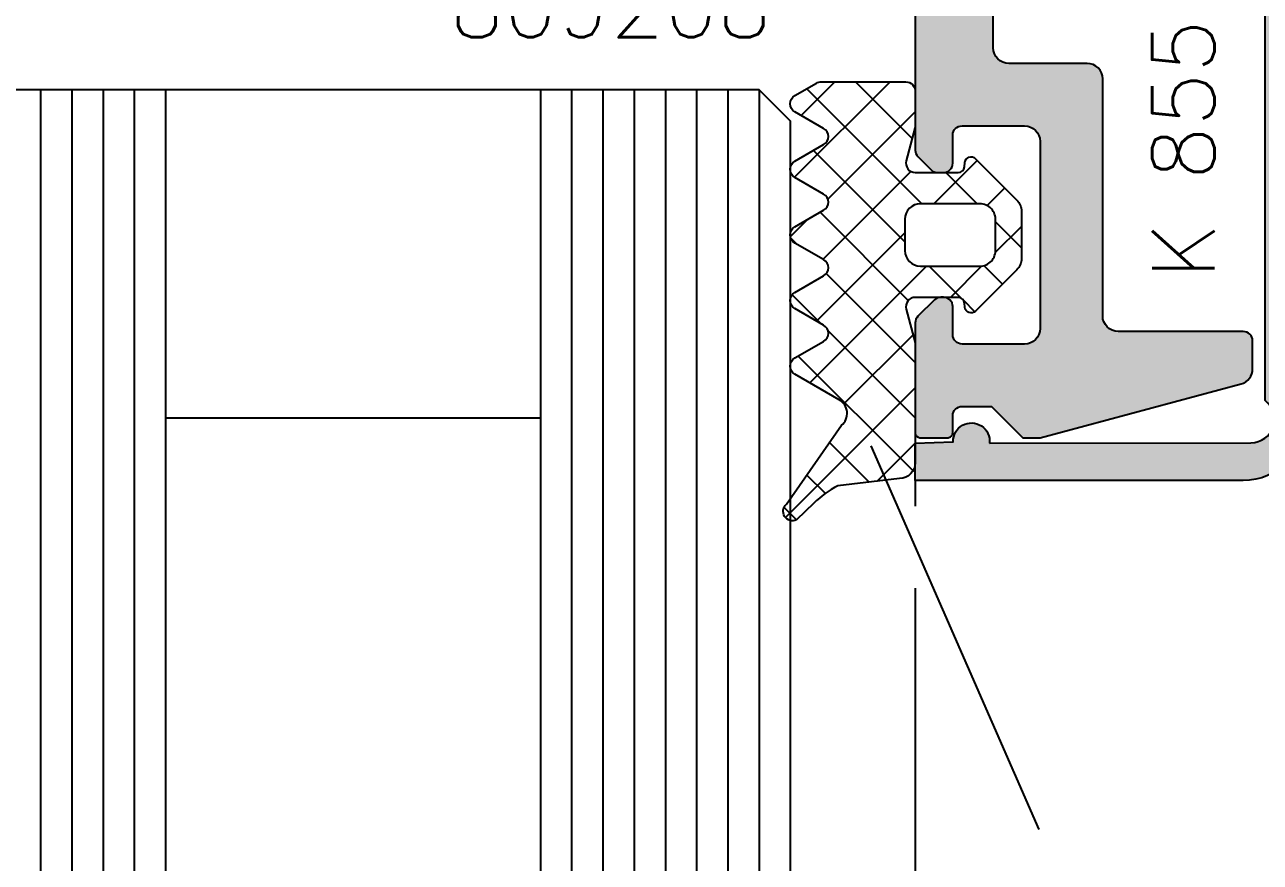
# Model space of a CAD drawing. Extents: x 0 to 4131, y -1600 to 527.
# Drawn here: x 1053.6 to 1093.15, y -574.95 to -548.12 of the extents above; entities that cross this region are included whole.
import ezdxf

# ---------------------------------------------------------------- set-up
doc = ezdxf.new("R2010")
doc.units = 0
doc.header["$LTSCALE"] = 7.5
doc.header["$MEASUREMENT"] = 0
doc.layers.get('0').update_dxf_attribs({"linetype": 'CONTINUOUS'})
doc.layers.get('DEFPOINTS').update_dxf_attribs({"linetype": 'CONTINUOUS'})
for name, color, linetype in [('FILL', 8, 'CONTINUOUS'), ('GOMMA', 3, 'CONTINUOUS'), ('GROSSA', 4, 'CONTINUOUS'), ('QUOTE', 254, 'CONTINUOUS'), ('TRATTEGGI', 140, 'CONTINUOUS'), ('VETRO', 6, 'CONTINUOUS')]:
    doc.layers.add(name, color=color, linetype=linetype)
doc.styles.get("Standard").update_dxf_attribs({"font": 'romans.shx'})
doc.dimstyles.new('SCALA_1-1$0', dxfattribs={"dimtxt": 2, "dimasz": 1, "dimexe": 1.5, "dimexo": 1.5, "dimgap": 1, "dimtad": 3, "dimdsep": 46, "dimtxsty": 'Standard', "dimblk1": 'PUNTO', "dimblk2": 'PUNTO', "dimsah": 1, "dimcen": 0.09, "dimclrt": 2, "dimadec": 0, "dimazin": 0, "dimtfac": 0.7, "dimtmove": 0, "dimatfit": 3, "dimldrblk": 'PUNTO', "dimfxl": 1, "dimtolj": 2, "dimarcsym": 0})

# ---------------------------------------------------------------- blocks, each defined once
blk = doc.blocks.new('k0855')
at = {"layer": 'GROSSA'}
blk.add_lwpolyline([(11.64999999999986, 0.8000000000004093, -0.4142135623730784), (11.14999999999986, 0.3000000000004093), (0.2999999999997272, 0.3000000000000682), (0, 0), (-0.3000000000001819, 0.3000000000000682), (-11.15000000000009, 0.2999999999997272, -0.4142135623731075), (-11.65000000000009, 0.7999999999997272), (-11.65000000000009, 3.300000000000637, 0.414213562373095), (-12.15000000000009, 3.800000000000637), (-19.75, 3.800000000000523, -0.414213562373095), (-20.25, 4.300000000000523), (-20.25, 8.300000000000523, 0.4142135623730795), (-20.55000000000018, 8.600000000000477), (-21.59774739507475, 8.600000000000477, 0.3394542588633896), (-21.88752514296152, 8.377645713531251), (-23.65000000000009, 1.800000000000523), (-23.65000000000009, 1.24487273393197), (-22.65000000000009, 0.2448727339319703), (-22.65000000000009, -0.6999999999995907, -0.4142135623731159), (-22.95000000000027, -0.9999999999995453), (-23.5, -0.9999999999995453, 0.414213562373109), (-23.65000000000009, -1.149999999999523), (-23.65000000000009, -2.049999999999272, 0.4142135623730534), (-23.5, -2.19999999999925), (-19.97426406871182, -2.199999999999363, 0.1989123673796788), (-19.76213203435577, -2.112132034355341), (-19.237867965644, -1.587867965643682, 0.1989123673796275), (-19.15000000000009, -1.37573593128775), (-19.15000000000009, -1.299999999999613, 0.4142135623731283), (-19.45000000000027, -0.9999999999995453), (-20.35000000000014, -0.9999999999995453, -0.414213562373095), (-20.65000000000009, -0.699999999999477), (-20.65000000000009, 1.300000000000637, -0.414213562373095), (-20.15000000000009, 1.800000000000637), (-14.15000000000009, 1.800000000000637, -0.414213562373095), (-13.65000000000009, 1.300000000000637), (-13.65000000000009, -0.699999999999477, -0.414213562373095), (-13.95000000000005, -0.9999999999995453), (-14.85000000000014, -0.9999999999995453, 0.414213562373095), (-15.15000000000009, -1.2999999999995), (-15.15000000000009, -1.475735931287431, 0.1989123673796724), (-15.06213203435618, -1.687867965643477), (-14.63786796564318, -2.112132034356478, 0.1989123673796574), (-14.42573593128691, -2.200000000000387), (14.42573593128782, -2.199999999999363, 0.1989123673796421), (14.63786796564386, -2.112132034355341), (15.06213203435573, -1.687867965643477, 0.1989123673796492), (15.14999999999964, -1.475735931287431), (15.14999999999964, -1.2999999999995, 0.4142135623731088), (14.84999999999991, -0.9999999999995453), (13.94999999999982, -0.9999999999995453, -0.414213562373095), (13.64999999999986, -0.699999999999477), (13.64999999999986, 1.300000000000637, -0.414213562373095), (14.14999999999986, 1.800000000000637), (20.13763493782221, 1.800000000000637, -0.414213562373095), (20.63763493782221, 1.300000000000637), (20.63763493782221, -0.699999999999477, -0.414213562373095), (20.33763493782226, -0.9999999999995453), (19.43763493782217, -0.9999999999995453, 0.4142135623731283), (19.13763493782221, -1.299999999999613), (19.13763493782221, -1.37573593128775, 0.198912367379612), (19.22550290346635, -1.587867965643682), (19.74976697217789, -2.112132034355341, 0.1989123673796789), (19.96189900653394, -2.199999999999363), (23.48763493782212, -2.19999999999925, 0.4142135623730674), (23.63763493782221, -2.049999999999272), (23.63763493782221, -1.149999999999523, 0.4142135623731507), (23.48763493782235, -0.9999999999995453), (22.93763493782217, -0.9999999999995453, -0.414213562373095), (22.63763493782221, -0.6999999999995907), (22.63763493782221, 0.2448727339319703), (23.63763493782221, 1.24487273393197), (23.63763493782221, 1.800000000000523), (21.91487984844571, 8.229409522551805, 0.3394542588633856), (21.43191693530116, 8.600000000000477), (20.53763493782208, 8.600000000000477, 0.4142135623730811), (20.23763493782235, 8.300000000000523), (20.23763493782212, 4.300000000000523, -0.414213562373095), (19.73763493782212, 3.800000000000523), (12.14999999999986, 3.800000000000637, 0.414213562373095), (11.64999999999986, 3.300000000000637)], format="xyb", close=True, dxfattribs=at)
blk = doc.blocks.new('PUNTO')
blk.add_line((-1, 0), (1, 0))
at = {"const_width": 0.35}
blk.add_lwpolyline([(-0.1750000000000114, 0, 1), (0.1750000000000114, 0, 1)], format="xyb", close=True, dxfattribs=at)
blk = doc.blocks.new('*D357')
at = {"layer": 'DEFPOINTS', "color": 0, "transparency": 16777216}
for p in [(1092.607104436652, -512.7019177936226), (1104.41451330986, -512.7019177936226), (1092.607661448347, -562.7185715878993)]:
    blk.add_point(p, dxfattribs=at)
at = {"layer": 'QUOTE', "color": 0, "lineweight": -2, "transparency": 16777216}
for p, q in [((1094.107104436652, -512.7019177936226), (1105.91451330986, -512.7019177936226)), ((1104.41451330986, -561.7185715878993), (1104.41451330986, -513.7019177936226)), ((1094.107661448347, -562.7185715878993), (1105.91451330986, -562.7185715878993))]:
    blk.add_line(p, q, dxfattribs=at)
for p, rotation in [((1104.41451330986, -512.7019177936226), 90), ((1104.41451330986, -562.7185715878993), 270)]:
    blk.add_blockref('PUNTO', p, dxfattribs=dict(at, rotation=rotation))
at = {"layer": 'QUOTE', "color": 2, "transparency": 16777216, "insert": (1102.41451330986, -537.7102446907612), "char_height": 2, "attachment_point": 5, "rotation": 90}
blk.add_mtext('\\A2;50', dxfattribs=at)

msp = doc.modelspace()

# ---------------------------------------------------------------- hatches: boundary and pattern name
at = {"layer": 'FILL'}
h = msp.add_hatch(color=253, dxfattribs=at)
edge = h.paths.add_edge_path()
edge.add_line((1084.487960911295, -561.5218401726137), (1092.856642731616, -561.5101523083774))
edge.add_arc((1092.856642731613, -560.760152308379), 0.74999999999838, 270.0000000002171, 413.1301023539071)
edge.add_line((1093.306642731615, -560.1601523083823), (1093.30664273162, -515.2601523083766))
edge.add_arc((1092.856642731616, -514.6601523083799), 0.7499999999997385, 306.8698976462433, 450)
edge.add_line((1092.856642731616, -513.9101523083802), (1084.487954692184, -513.9050365362219))
edge.add_arc((1083.908361883852, -513.9686621778067), 0.5830746485120355, -182.06933845399783, 6.264642903003221, ccw=False)
edge.add_line((1083.325667481421, -513.9476079831588), (1082.10953573517, -513.9036661254781))
edge.add_line((1082.10953573517, -513.9036661254781), (1082.10953573517, -512.704458695988))
edge.add_line((1082.10953573517, -512.704458695988), (1092.606181028303, -512.701917793622))
edge.add_arc((1092.606642731616, -514.7019177403295), 1.999999999999935, -7.958078640513122e-13, 90.01322682572749, ccw=False)
edge.add_line((1094.606642731616, -514.7019177403295), (1094.606642731616, -560.718571847345))
edge.add_arc((1092.606642731616, -560.718571847345), 2.000000000000057, -89.9708159141536, 1.1937117960769683e-12, ccw=False)
edge.add_line((1092.607661448346, -562.7185715878991), (1082.109543620253, -562.7241786655268))
edge.add_line((1082.109543620253, -562.7241786655268), (1082.109543620253, -561.5249711124263))
edge.add_line((1082.109543620253, -561.5249711124263), (1083.325642507136, -561.4801290739304))
edge.add_arc((1083.908321165411, -561.4586435688395), 0.583074648512006, -6.222231991426725, 182.1117493655718, ccw=False)
h = msp.add_hatch(color=253, dxfattribs=at)
edge = h.paths.add_edge_path()
edge.add_arc((1085.109535735171, -548.8602447938371), 0.5000000000000142, 180.0000000000016, 269.99999999999676, ccw=False)
edge.add_line((1084.60953573517, -548.8602447938371), (1084.60953573517, -538.0102447938369))
edge.add_line((1084.60953573517, -538.0102447938369), (1084.30953573517, -537.7102447938372))
edge.add_line((1084.30953573517, -537.7102447938372), (1084.60953573517, -537.410244793837))
edge.add_line((1084.60953573517, -537.410244793837), (1084.60953573517, -526.5602447938371))
edge.add_arc((1085.10953573517, -526.5602447938371), 0.5, 90, 180.0000000000016, ccw=False)
edge.add_line((1085.10953573517, -526.0602447938371), (1087.609535735171, -526.0602447938371))
edge.add_arc((1087.609535735171, -525.5602447938371), 0.5, 270, 360)
edge.add_line((1088.109535735171, -525.5602447938371), (1088.109535735171, -517.9602447938372))
edge.add_arc((1088.609535735171, -517.9602447938372), 0.5, 90, 180, ccw=False)
edge.add_line((1088.609535735171, -517.4602447938372), (1092.609535735171, -517.4602447938372))
edge.add_arc((1092.60953573517, -517.1602447938371), 0.3000000000000824, 270.0000000000217, 360.000000000019)
edge.add_line((1092.90953573517, -517.160244793837), (1092.90953573517, -516.1124973987625))
edge.add_arc((1092.609535735171, -516.1124973987625), 0.3000000000000114, 359.9999999999918, 434.9999999999952)
edge.add_line((1092.687181448701, -515.8227196508757), (1086.109535735171, -514.0602447938371))
edge.add_line((1086.109535735171, -514.0602447938371), (1085.554408469102, -514.0602447938371))
edge.add_line((1085.554408469102, -514.0602447938371), (1084.554408469102, -515.0602447938371))
edge.add_line((1084.554408469102, -515.0602447938371), (1083.60953573517, -515.0602447938371))
edge.add_arc((1083.609535735171, -514.760244793837), 0.300000000000054, 179.9999999999756, 269.9999999999783, ccw=False)
edge.add_line((1083.30953573517, -514.7602447938369), (1083.30953573517, -514.2102447938372))
edge.add_arc((1083.15953573517, -514.2102447938371), 0.1500000000000341, 359.9999999999783, 449.9999999999783)
edge.add_line((1083.15953573517, -514.0602447938371), (1082.259535735171, -514.0602447938371))
edge.add_arc((1082.259535735171, -514.2102447938372), 0.1500000000000483, 90.0000000000217, 180.0000000000163)
edge.add_line((1082.109535735171, -514.2102447938372), (1082.109535735171, -517.7359807251254))
edge.add_arc((1082.409535735171, -517.7359807251255), 0.3000000000000682, 179.9999999999864, 224.9999999999904)
edge.add_line((1082.197403700815, -517.9481127594814), (1082.721667769526, -518.4723768281932))
edge.add_arc((1082.933799803882, -518.2602447938372), 0.2999999999999441, 225.0000000000288, 270.0000000000217)
edge.add_line((1082.933799803882, -518.5602447938371), (1083.00953573517, -518.5602447938371))
edge.add_arc((1083.00953573517, -518.260244793837), 0.3000000000001108, 270.0000000000054, 360.0000000000136)
edge.add_line((1083.30953573517, -518.2602447938369), (1083.30953573517, -517.3602447938371))
edge.add_arc((1083.609535735171, -517.3602447938372), 0.3000000000000114, 89.99999999998909, 179.9999999999891, ccw=False)
edge.add_line((1083.609535735171, -517.0602447938371), (1085.609535735171, -517.0602447938371))
edge.add_arc((1085.609535735171, -517.5602447938371), 0.5, 0, 90, ccw=False)
edge.add_line((1086.109535735171, -517.5602447938371), (1086.109535735171, -523.5602447938371))
edge.add_arc((1085.609535735171, -523.5602447938371), 0.5, -90, 0, ccw=False)
edge.add_line((1085.609535735171, -524.0602447938371), (1083.609535735171, -524.0602447938371))
edge.add_arc((1083.609535735171, -523.760244793837), 0.3000000000000114, 180.0000000000109, 270.00000000001086, ccw=False)
edge.add_line((1083.30953573517, -523.7602447938372), (1083.30953573517, -522.8602447938371))
edge.add_arc((1083.00953573517, -522.8602447938371), 0.2999999999999545, 0, 90)
edge.add_line((1083.00953573517, -522.5602447938371), (1082.833799803882, -522.5602447938371))
edge.add_arc((1082.833799803882, -522.8602447938372), 0.3000000000000114, 89.999999999962, 134.9999999999654)
edge.add_line((1082.621667769527, -522.648112759481), (1082.197403700814, -523.072376828194))
edge.add_arc((1082.40953573517, -523.28450886255), 0.300000000000316, 135.0000000000614, 180.0000000000597)
edge.add_line((1082.10953573517, -523.2845088625503), (1082.109535735171, -552.135980725125))
edge.add_arc((1082.409535735171, -552.135980725125), 0.3000000000001251, 179.9999999999919, 224.9999999999866)
edge.add_line((1082.197403700815, -552.3481127594811), (1082.621667769527, -552.7723768281929))
edge.add_arc((1082.833799803882, -552.5602447938368), 0.3000000000000446, 225.0000000000403, 270.000000000038)
edge.add_line((1082.833799803883, -552.8602447938368), (1083.009535735171, -552.8602447938368))
edge.add_arc((1083.009535735171, -552.560244793837), 0.2999999999998408, 269.9999999999783, 359.9999999999783)
edge.add_line((1083.30953573517, -552.5602447938371), (1083.30953573517, -551.660244793837))
edge.add_arc((1083.609535735171, -551.6602447938371), 0.3000000000000114, 89.99999999998909, 179.9999999999891, ccw=False)
edge.add_line((1083.609535735171, -551.3602447938371), (1085.609535735171, -551.3602447938371))
edge.add_arc((1085.609535735171, -551.8602447938371), 0.5, 0, 90, ccw=False)
edge.add_line((1086.109535735171, -551.8602447938371), (1086.109535735171, -557.8478797316594))
edge.add_arc((1085.609535735171, -557.8478797316594), 0.5, -90, 0, ccw=False)
edge.add_line((1085.609535735171, -558.3478797316594), (1083.609535735171, -558.3478797316594))
edge.add_arc((1083.609535735171, -558.0478797316593), 0.3000000000000114, 180.0000000000109, 270.00000000001086, ccw=False)
edge.add_line((1083.30953573517, -558.0478797316595), (1083.30953573517, -557.1478797316594))
edge.add_arc((1083.00953573517, -557.1478797316594), 0.2999999999999829, 8.142219984547067e-12, 90.00000000001629)
edge.add_line((1083.00953573517, -556.8478797316594), (1082.933799803882, -556.8478797316594))
edge.add_arc((1082.933799803882, -557.1478797316595), 0.3000000000000682, 90.00000000003257, 135.000000000023)
edge.add_line((1082.721667769526, -556.9357476973036), (1082.197403700814, -557.4600117660151))
edge.add_arc((1082.409535735171, -557.672143800371), 0.3000000000000647, 135.0000000000096, 180.0000000000136)
edge.add_line((1082.109535735171, -557.6721438003711), (1082.109535735171, -561.1978797316593))
edge.add_arc((1082.259535735171, -561.1978797316594), 0.1500000000000341, 179.9999999999783, 269.9999999999783)
edge.add_line((1082.259535735171, -561.3478797316594), (1083.15953573517, -561.3478797316594))
edge.add_arc((1083.15953573517, -561.1978797316596), 0.1499999999999062, 269.9999999999674, 359.9999999999837)
edge.add_line((1083.30953573517, -561.1978797316596), (1083.30953573517, -560.6478797316594))
edge.add_arc((1083.60953573517, -560.6478797316594), 0.2999999999999545, 90, 180, ccw=False)
edge.add_line((1083.60953573517, -560.3478797316594), (1084.554408469102, -560.3478797316594))
edge.add_line((1084.554408469102, -560.3478797316594), (1085.554408469102, -561.3478797316594))
edge.add_line((1085.554408469102, -561.3478797316594), (1086.109535735171, -561.3478797316594))
edge.add_line((1086.109535735171, -561.3478797316594), (1092.538945257722, -559.6251246422829))
edge.add_arc((1092.40953573517, -559.1421617291385), 0.4999999999999677, 285.0000000000056, 360.0000000000065)
edge.add_line((1092.90953573517, -559.1421617291384), (1092.90953573517, -558.2478797316593))
edge.add_arc((1092.609535735171, -558.2478797316594), 0.2999999999998408, 2.442665995365277e-11, 90.0000000000217)
edge.add_line((1092.609535735171, -557.9478797316596), (1088.609535735171, -557.9478797316593))
edge.add_arc((1088.609535735171, -557.4478797316593), 0.5, 180, 270, ccw=False)
edge.add_line((1088.109535735171, -557.4478797316593), (1088.109535735171, -549.8602447938371))
edge.add_arc((1087.609535735171, -549.8602447938371), 0.5, 0, 90)
edge.add_line((1087.609535735171, -549.3602447938371), (1085.10953573517, -549.3602447938371))
h = msp.add_hatch(dxfattribs=at)
h.set_pattern_fill('ANSI37', color=137, scale=10, angle=90, style=0)
h.set_pattern_definition([(135, (918.1126728642962, -638.8977776083452), (-0.8838834764831844, -0.8838834764831843), []), (225, (918.1126728642962, -638.8977776083452), (0.8838834764831843, -0.8838834764831844), [])])
edge = h.paths.add_edge_path()
edge.add_line((1082.109535735171, -550.2540622627488), (1082.109535735171, -551.3054555219254))
edge.add_arc((1081.30961343594, -551.3056275127909), 0.7999223177213856, -9.169612597017021, 0.012319134705705892, ccw=False)
edge.add_line((1082.099313483058, -551.433101235456), (1081.819757987284, -552.476416549218))
edge.add_arc((1082.109535735171, -552.5540622627487), 0.299999999999982, 165.0000000000103, 270)
edge.add_line((1082.109535735171, -552.8540622627487), (1083.487123581465, -552.854062262748))
edge.add_arc((1083.487123581465, -552.654062262748), 0.2000000000000455, 270.0000000000163, 354.9999999999884)
edge.add_line((1083.686362521084, -552.6714934112975), (1083.698161443217, -552.5366311141985))
edge.add_arc((1083.897400382835, -552.5540622627481), 0.1999999999999959, 45.0000000000029, 174.9999999999829, ccw=False)
edge.add_line((1084.038821739072, -552.4126409065108), (1085.363089125764, -553.7369082932028))
edge.add_arc((1085.009535735171, -554.090461683796), 0.4999999999999136, 1.5916157281026244e-12, 45.000000000003524, ccw=False)
edge.add_line((1085.509535735171, -554.090461683796), (1085.509535735171, -555.6176628417014))
edge.add_arc((1085.009535735171, -555.6176628417014), 0.5000000000000853, -44.999999999995396, 3.183231456205249e-12, ccw=False)
edge.add_line((1085.363089125764, -555.9712162322948), (1084.038821739072, -557.2954836189866))
edge.add_arc((1083.897400382835, -557.1540622627493), 0.1999999999999795, 185.0000000000171, 314.9999999999971, ccw=False)
edge.add_line((1083.698161443217, -557.1714934112989), (1083.686362521084, -557.0366311141998))
edge.add_arc((1083.487123581465, -557.0540622627494), 0.2000000000000513, 5.000000000011585, 89.99999999998371)
edge.add_line((1083.487123581465, -556.8540622627494), (1082.109535735171, -556.8540622627487))
edge.add_arc((1082.109535735171, -557.1540622627488), 0.3000000000000824, 90.00000000001086, 195.0000000000105)
edge.add_line((1081.819757987284, -557.2317079762796), (1082.109535735171, -558.3131732542955))
edge.add_line((1082.109535735171, -558.3131732542955), (1082.109535735171, -562.1540622627488))
edge.add_arc((1081.609535735171, -562.1540622627488), 0.5, -90, 0, ccw=False)
edge.add_line((1081.609535735171, -562.6540622627488), (1079.628939174298, -562.8903640641308))
edge.add_arc((1081.071323797631, -565.6786970248475), 3.139311087076979, 117.3522010218902, 134.6152534579442)
edge.add_line((1078.866451930897, -563.4440126729249), (1078.308697772594, -563.9795072967225))
edge.add_arc((1078.181912294072, -563.7076149606115), 0.3000000000000118, 129.9999999999959, 294.99999999999864, ccw=False)
edge.add_line((1077.989076011166, -563.4778016276758), (1079.748579672265, -560.9517593715472))
edge.add_arc((1079.428921633717, -560.5672873460478), 0.5000000000000204, 309.7408399769757, 420.0000001216918)
edge.add_line((1079.678921632798, -560.1342746436246), (1078.259535732812, -559.3147918162036))
edge.add_arc((1078.409535731737, -559.0549841944473), 0.2999999999999488, 120.00000012817239, 240.00000023720742, ccw=False)
edge.add_line((1078.259535731155, -558.7951765736476), (1079.178588294576, -558.2645613304998))
edge.add_arc((1079.028588294145, -558.0047537096129), 0.2999999999999985, 300.0000000949411, 420.0000002372068)
edge.add_line((1079.17858829307, -557.7449460878566), (1078.259535734072, -557.2143308544967))
edge.add_arc((1078.409535732627, -556.9545232325274), 0.3000000000000272, 120.00000009493701, 240.0000003185168, ccw=False)
edge.add_line((1078.259535732197, -556.6947156116406), (1079.178588294054, -556.1641003634574))
edge.add_arc((1079.028588294054, -555.904292742322), 0.3000000000000078, 300.0000000000003, 419.9999999999997)
edge.add_line((1079.178588294054, -555.6444851211867), (1078.25953573368, -555.1138698847367))
edge.add_arc((1078.409535732627, -554.8540622629932), 0.3000000000000053, 120.0000000949336, 240.0000002322871, ccw=False)
edge.add_line((1078.259535732197, -554.5942546421064), (1079.178588294054, -554.0636393943746))
edge.add_arc((1079.028588294054, -553.8038317732394), 0.2999999999999443, 300.0000000000011, 419.9999999999989)
edge.add_line((1079.178588294054, -553.544024152104), (1078.25953573368, -553.013408915654))
edge.add_arc((1078.409535732627, -552.7536012939106), 0.3000000000000034, 120.00000009493971, 240.0000002322932, ccw=False)
edge.add_line((1078.259535732197, -552.4937936730238), (1079.178588294054, -551.963178425292))
edge.add_arc((1079.028588294054, -551.7033708041566), 0.3000000000000078, 300.0000000000003, 419.9999999999997)
edge.add_line((1079.178588294054, -551.4435631830213), (1078.25953573368, -550.9129479420261))
edge.add_arc((1078.409535732627, -550.6531403202827), 0.2999999999999399, 120.00000009494039, 240.0000002322924, ccw=False)
edge.add_line((1078.259535732196, -550.393332699396), (1078.950759206291, -549.9942546418619))
edge.add_arc((1079.100759206722, -550.2540622627487), 0.3000000000000146, 90.00000000001091, 120.00000009495179, ccw=False)
edge.add_line((1079.100759206722, -549.9540622627486), (1081.809535735171, -549.9540622627488))
edge.add_arc((1081.809535735171, -550.2540622627488), 0.2999999999999261, -5.5138116294983774e-12, 90.0000000000054, ccw=False)
edge = h.paths.add_edge_path(flags=16)
edge.add_line((1084.178059068495, -553.8540622627487), (1082.276455356659, -553.8540622627492))
edge.add_arc((1082.276455356659, -554.3540622627492), 0.5, 90.00000000001303, 180)
edge.add_line((1081.776455356659, -554.3540622627492), (1081.776455356659, -555.3540622627487))
edge.add_arc((1082.276455356659, -555.3540622627487), 0.5, 180, 270)
edge.add_line((1082.276455356659, -555.8540622627487), (1084.178059068496, -555.8540622627487))
edge.add_arc((1084.178059068495, -555.3540622627487), 0.4999999999999858, 270.0000000000065, 365.1916673416039)
edge.add_line((1084.676007852991, -555.3088183900203), (1084.676007852991, -554.3993061354771))
edge.add_arc((1084.178059068496, -554.3540622627487), 0.5000000000000019, 354.8083326583981, 450.0000000000163)

# ---------------------------------------------------------------- linework, layer by layer
at = {"layer": 'GOMMA'}
for points in [[(1082.109535735171, -550.2540622627488), (1082.109535735171, -551.3054555219254, -0.04008518434644911), (1082.099313483058, -551.433101235456), (1081.819757987284, -552.476416549218, 0.4931454260312356), (1082.109535735171, -552.8540622627487), (1083.487123581465, -552.854062262748, 0.3888787318528493), (1083.686362521084, -552.6714934112975), (1083.698161443217, -552.5366311141985, -0.6370702608073786), (1084.038821739072, -552.4126409065108), (1085.363089125764, -553.7369082932028, -0.1989123673796624), (1085.509535735171, -554.090461683796), (1085.509535735171, -555.6176628417014, -0.1989123673796531), (1085.363089125764, -555.9712162322948), (1084.038821739072, -557.2954836189866, -0.637070260807382), (1083.698161443217, -557.1714934112989), (1083.686362521084, -557.0366311141998, 0.3888787318528493), (1083.487123581465, -556.8540622627494), (1082.109535735171, -556.8540622627487, 0.4931454260312984), (1081.819757987284, -557.2317079762796), (1082.109535735171, -558.3131732542955), (1082.109535735171, -562.1540622627488, -0.414213562373095), (1081.609535735171, -562.6540622627488), (1079.628939174299, -562.8903640641308, 0.07546705698885331), (1078.866451930897, -563.4440126729249), (1078.308697772594, -563.9795072967225, -0.8769764629927514), (1077.989076011166, -563.4778016276758), (1079.748579672266, -560.9517593715472, 0.5220051325606435), (1079.678921632798, -560.1342746436246), (1078.259535732812, -559.3147918162036, -0.5773502698239583), (1078.259535731155, -558.7951765736476), (1079.178588294576, -558.2645613304998, 0.5773502700173055), (1079.17858829307, -557.7449460878566), (1078.259535734072, -557.2143308544967, -0.5773502704903818), (1078.259535732197, -556.6947156116406), (1079.178588294054, -556.1641003634574, 0.5773502691896144), (1079.178588294054, -555.6444851211867), (1078.25953573368, -555.1138698847367, -0.5773502699886969), (1078.259535732197, -554.5942546421064), (1079.178588294054, -554.0636393943746, 0.5773502691896144), (1079.178588294054, -553.544024152104), (1078.25953573368, -553.013408915654, -0.5773502699886969), (1078.259535732197, -552.4937936730238), (1079.178588294054, -551.963178425292, 0.5773502691896142), (1079.178588294054, -551.4435631830213), (1078.25953573368, -550.9129479420261, -0.5773502699886992), (1078.259535732196, -550.393332699396), (1078.950759206291, -549.9942546418619, -0.1316524980088336), (1079.100759206722, -549.9540622627486), (1081.809535735171, -549.9540622627488, -0.4142135623731505)], [(1084.178059068495, -553.8540622627487), (1082.276455356659, -553.8540622627492, 0.4142135623730284), (1081.776455356659, -554.3540622627492), (1081.776455356659, -555.3540622627487, 0.414213562373095), (1082.276455356659, -555.8540622627487), (1084.178059068495, -555.8540622627487, 0.4410091218320472), (1084.676007852991, -555.3088183900203), (1084.676007852991, -554.3993061354771, 0.4410091218321642)]]:
    msp.add_lwpolyline(points, format="xyb", close=True, dxfattribs=at)
at = {"layer": 'GROSSA'}
msp.add_lwpolyline([(1084.487960911295, -561.5218401726137), (1092.856642731616, -561.5101523083774, 0.7207592200530415), (1093.306642731615, -560.1601523083823), (1093.30664273162, -515.2601523083766, 0.7207592200534798), (1092.856642731616, -513.9101523083802), (1084.487954692184, -513.9050365362219, -1.075506706590505), (1083.325667481421, -513.9476079831588), (1082.10953573517, -513.9036661254781), (1082.10953573517, -512.704458695988), (1092.606181028303, -512.701917793622, -0.4142811788749139), (1094.606642731616, -514.7019177403295), (1094.606642731616, -560.718571847345, -0.4140643826233402), (1092.607661448346, -562.7185715878991), (1082.109543620253, -562.7241786655268), (1082.109543620253, -561.5249711124263), (1083.325642507136, -561.4801290739304, -1.07550670659048)], format="xyb", close=True, dxfattribs=at)
at = {"layer": 'QUOTE'}
for p, q in [((1080.688579496568, -561.6065121288614), (1086.067310373273, -573.8977042562367)), ((1082.109543620253, -562.7241786655268), (1082.109543620253, -563.541960752773)), ((1082.109543620253, -566.1652880537059), (1082.109543620253, -602.1936879553214))]:
    msp.add_line(p, q, dxfattribs=at)
at = {"layer": 'TRATTEGGI'}
for p, q in [((1054.111756692521, -550.2102447938375), (1054.111756692521, -602.1931633996242)), ((1055.111756692521, -550.2102447938375), (1055.111756692521, -602.1931633996242)), ((1056.111756692521, -550.2102447938375), (1056.111756692521, -602.1931633996242)), ((1057.111756692521, -550.2102447938375), (1057.111756692521, -602.1931633996242)), ((1071.111756692521, -550.2102447938378), (1071.111756692521, -602.1931633996242)), ((1072.111756692521, -550.2102447938378), (1072.111756692521, -602.1931633996242)), ((1073.111756692521, -550.2102447938378), (1073.111756692521, -602.1931633996242)), ((1074.111756692521, -550.2102447938378), (1074.111756692521, -602.1931633996242)), ((1075.111756692521, -550.2102447938378), (1075.111756692521, -602.1931633996242)), ((1076.111756692521, -550.2102447938378), (1076.111756692521, -602.1931633996242)), ((1077.111756692521, -550.2102447938378), (1077.111756692521, -602.1931633996242))]:
    msp.add_line(p, q, dxfattribs=at)
at = {"layer": 'VETRO'}
for p, q in [((1058.111756692521, -550.2102447938375), (1058.111756692521, -602.1931633996242)), ((1070.111756692521, -550.2102447938378), (1070.111756692521, -602.1931633996242)), ((1058.111756692521, -560.7102447938375), (1070.111756692521, -560.7102447938378))]:
    msp.add_line(p, q, dxfattribs=at)
msp.add_lwpolyline([(1078.111756692521, -602.1931633996242), (1078.111756692521, -551.2102447938377), (1077.111756692521, -550.2102447938377), (1053.111756692521, -550.2102447938375), (1052.111756692521, -551.2102447938375), (1052.111756692521, -602.1931633996242)], dxfattribs=at)

# ---------------------------------------------------------------- block references
at = {"layer": 'QUOTE', "rotation": 270}
msp.add_blockref('k0855', (1084.30953573517, -537.7102447938372), dxfattribs=at)

# ---------------------------------------------------------------- texts
at = {"layer": 'QUOTE', "color": 2}
msp.add_text('809208', height=2, dxfattribs=at).set_placement((1067.21823376347, -548.5232278701079))
msp.add_text('K 855', height=2, rotation=90, dxfattribs=at).set_placement((1091.692473587166, -556.2664421995621))

# ---------------------------------------------------------------- dimensions: what is measured, and where the dimension line sits
at = {"layer": 'QUOTE'}
dim = msp.add_linear_dim(base=(1104.41451330986, -512.7019177936226), p1=(1092.607661448346, -562.7185715878991), p2=(1092.607104436652, -512.7019177936223), angle=90, dimstyle='SCALA_1-1$0', override={"dimdec": 0}, dxfattribs=at)
dim.commit()
dim.dimension.update_dxf_attribs({"geometry": '*D357', "text_midpoint": (1102.41451330986, -537.7102446907612)})

doc.saveas('drawing.dxf')
